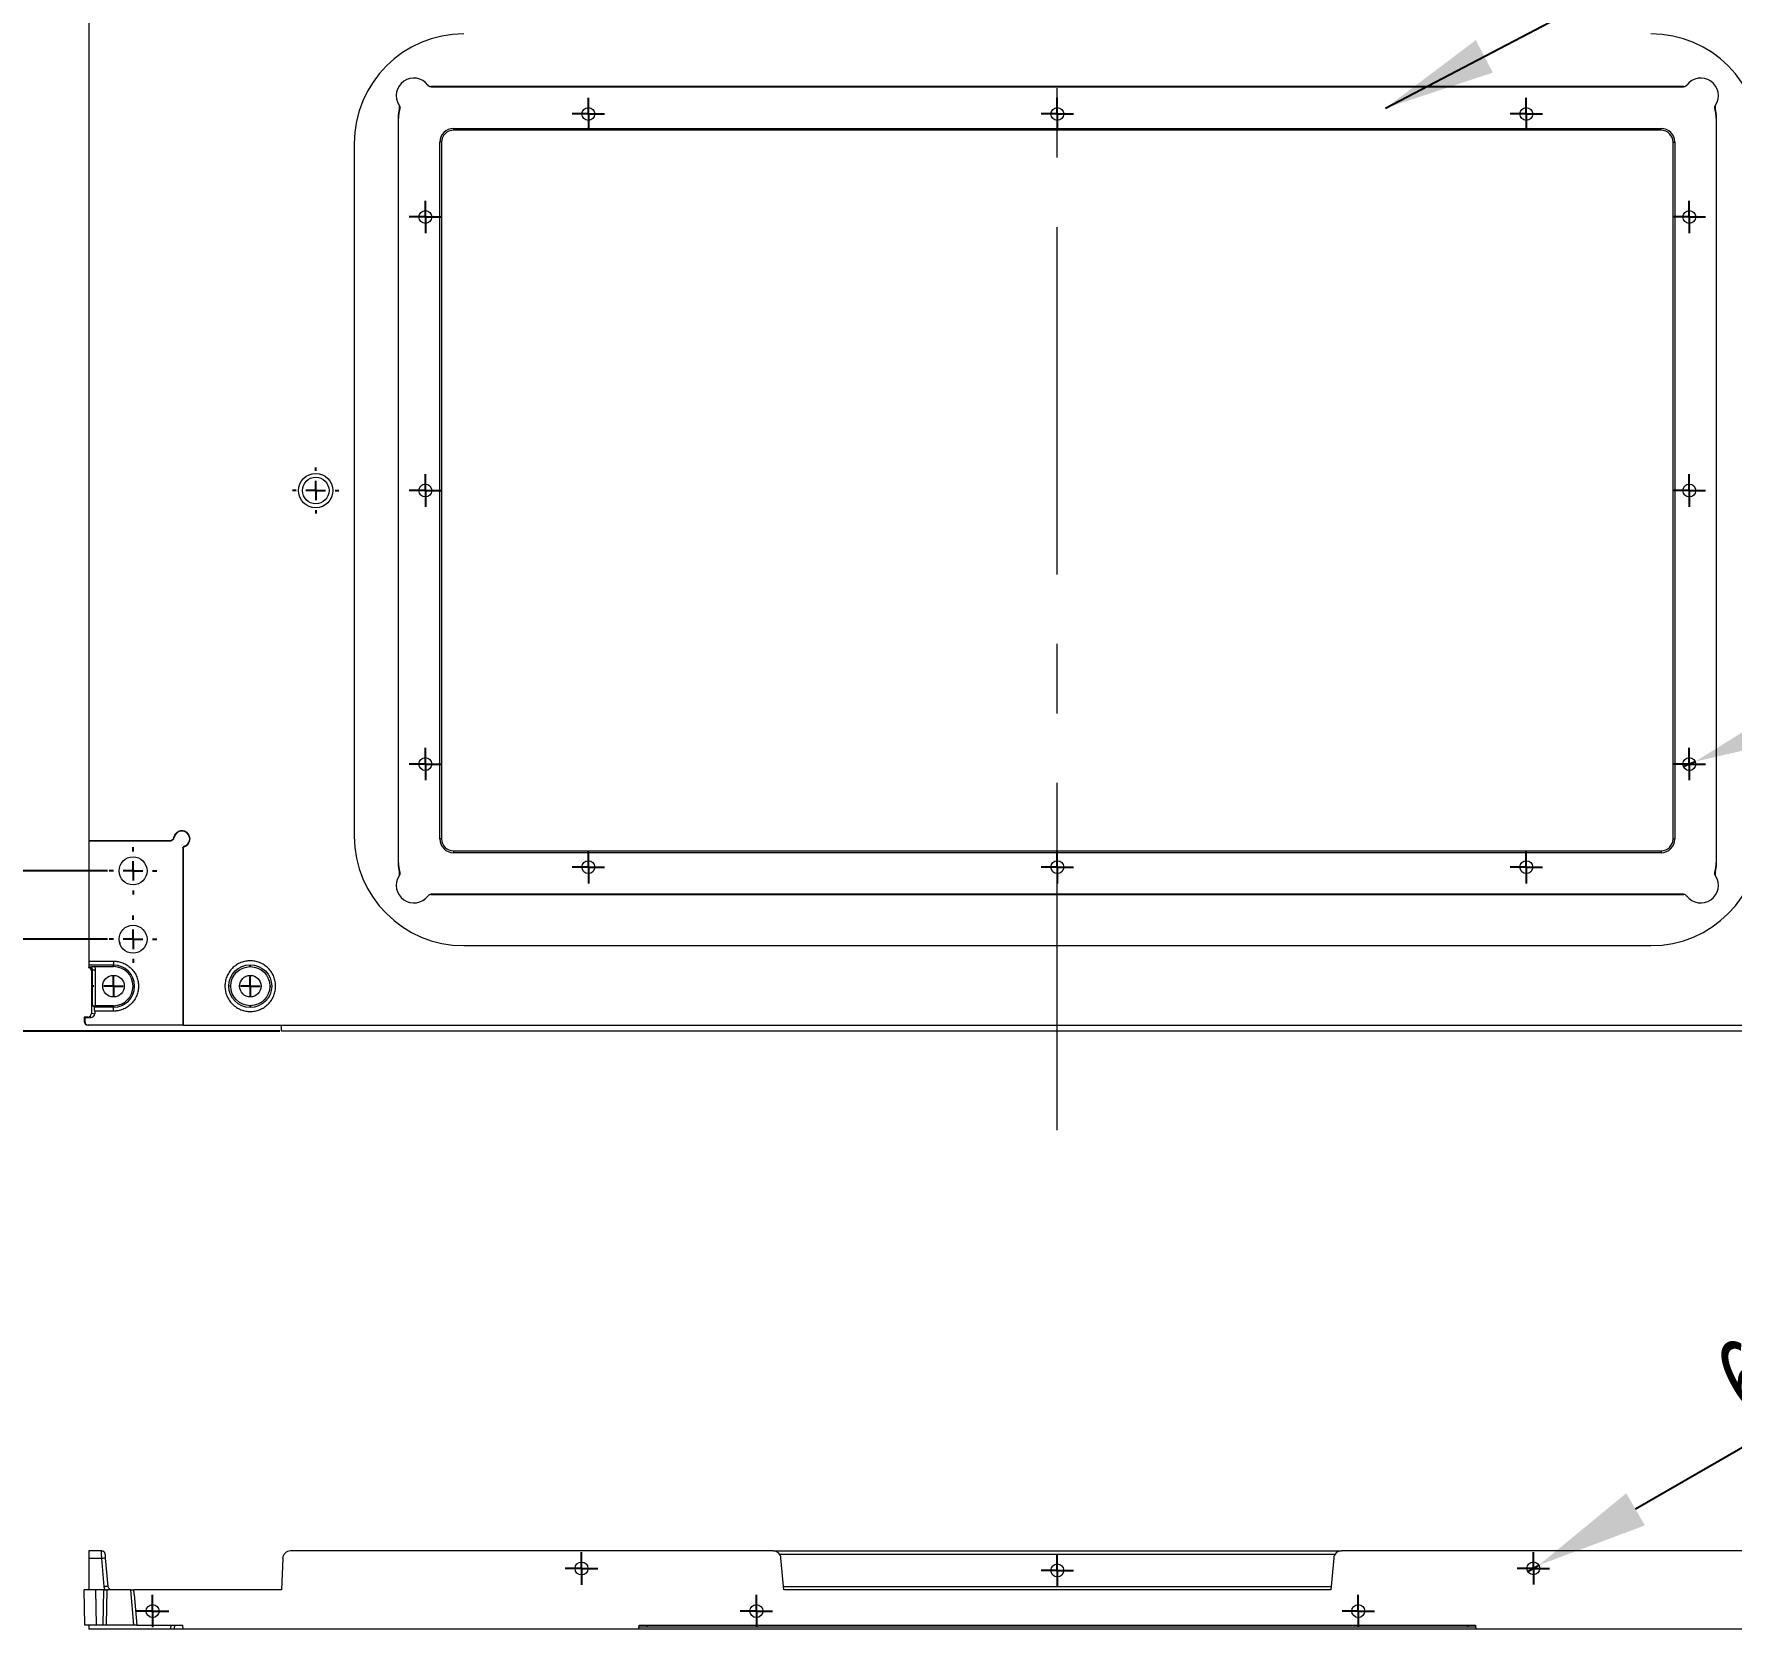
# Model space of a CAD drawing. Header units: millimetres. Extents: x 410 to 793, y 6 to 277.
# Drawn here: x 478.8 to 540.8, y 98.7 to 157 of the extents above; entities that cross this region are included whole.
import ezdxf

# ---------------------------------------------------------------- set-up
doc = ezdxf.new("R2010")
doc.units = ezdxf.units.MM
doc.header["$PDSIZE"] = -1
doc.linetypes.add('CENTERX2', pattern=[20.32, 12.7, -2.54, 2.54, -2.54])
doc.layers.add('图框', color=7, linetype='Continuous')
doc.styles.add('SLDTEXTSTYLE4', font='TXT', dxfattribs={"width": 0.7})
doc.dimstyles.new('SLDDIMSTYLE0', dxfattribs={"dimtxt": 2.916667, "dimasz": 4.08, "dimexe": 0, "dimexo": 0.0625, "dimgap": 0.729167, "dimtad": 2, "dimdec": 1, "dimlfac": 7, "dimrnd": 1e-09, "dimzin": 12, "dimdsep": 46, "dimtxsty": 'SLDTEXTSTYLE4', "dimsah": 1, "dimcen": 0.09, "dimadec": 0, "dimazin": 3, "dimtfac": 1, "dimtdec": 1, "dimtofl": 0, "dimtmove": 0, "dimatfit": 3, "dimfxl": 1, "dimfrac": 2, "dimtolj": 1, "dimtzin": 12, "dimarcsym": 0})
doc.dimstyles.new('SLDDIMSTYLE2', dxfattribs={"dimtxt": 2.916667, "dimasz": 4.08, "dimexe": 0, "dimexo": 0.0625, "dimgap": 0.729167, "dimtad": 2, "dimdec": 1, "dimlfac": 7, "dimrnd": 1e-09, "dimzin": 12, "dimdsep": 46, "dimtxsty": 'SLDTEXTSTYLE4', "dimblk1": 'NONE', "dimsah": 1, "dimcen": 0, "dimadec": 0, "dimazin": 3, "dimtfac": 1, "dimtdec": 1, "dimtmove": 0, "dimatfit": 3, "dimldrblk": 'NONE', "dimfxl": 1, "dimfrac": 2, "dimtolj": 1, "dimtzin": 12, "dimarcsym": 0})
doc.dimstyles.new('SLDDIMSTYLE3', dxfattribs={"dimtxt": 2.916667, "dimasz": 4.08, "dimexe": 0, "dimexo": 0.0625, "dimgap": 0.729167, "dimtad": 2, "dimlfac": 7, "dimrnd": 1e-09, "dimzin": 4, "dimdsep": 46, "dimtxsty": 'SLDTEXTSTYLE4', "dimsah": 1, "dimcen": 0.09, "dimadec": 0, "dimazin": 1, "dimtol": 1, "dimtp": 0.05, "dimtm": 0.05, "dimtfac": 1, "dimtmove": 0, "dimatfit": 0, "dimfxl": 1, "dimfrac": 2, "dimtolj": 1, "dimarcsym": 0})
doc.dimstyles.new('SLDDIMSTYLE5', dxfattribs={"dimtxt": 0.18, "dimasz": 4.08, "dimexe": 0, "dimexo": 0.0625, "dimgap": 0, "dimtad": 0, "dimtih": 1, "dimtoh": 1, "dimdec": 0, "dimrnd": 1e-09, "dimzin": 0, "dimdsep": 46, "dimtxsty": 'Standard', "dimsah": 1, "dimcen": 0.09, "dimadec": 0, "dimazin": 0, "dimtfac": 4.08, "dimtdec": 0, "dimtofl": 0, "dimtmove": 0, "dimatfit": 3, "dimfxl": 1, "dimfrac": 2, "dimtolj": 1, "dimtzin": 0, "dimarcsym": 0})

# ---------------------------------------------------------------- blocks, each defined once
blk = doc.blocks.new('_D_1')
at = {"layer": 'Defpoints', "color": 0, "transparency": 16777216}
for p in [(482.418, 171.361), (466.343, 120.532), (487.82, 120.532)]:
    blk.add_point(p, dxfattribs=at)
at = {"layer": '图框', "color": 0, "lineweight": -2, "transparency": 16777216}
for p, q in [((482.355, 171.361), (466.343, 171.361)), ((466.343, 167.281), (466.343, 124.612)), ((487.757, 120.532), (466.343, 120.532))]:
    blk.add_line(p, q, dxfattribs=at)
at = {"layer": '图框', "color": 0, "transparency": 16777216}
for points in [[(465.663, 167.281), (467.023, 167.281), (466.343, 171.361)], [(465.663, 124.612), (467.023, 124.612), (466.343, 120.532)]]:
    blk.add_solid(points, dxfattribs=at)
at = {"layer": '图框', "color": 0, "transparency": 16777216, "insert": (462.698, 144.026), "char_height": 2.9167, "attachment_point": 2, "rotation": 90, "style": 'SLDTEXTSTYLE4'}
blk.add_mtext('\\A1;355.8', dxfattribs=at)
blk = doc.blocks.new('_D_6')
at = {"layer": 'Defpoints', "color": 0, "transparency": 16777216}
for p in [(539.495, 130.383), (539.059, 130.203)]:
    blk.add_point(p, dxfattribs=at)
at = {"layer": '图框', "color": 0, "lineweight": -2, "transparency": 16777216}
for p, q in [((563.145, 140.173), (543.264, 131.944)), ((539.059, 130.203), (539.495, 130.383))]:
    blk.add_line(p, q, dxfattribs=at)
at = {"layer": '图框', "color": 0, "transparency": 16777216}
blk.add_solid([(543.004, 132.572), (543.524, 131.315), (539.495, 130.383)], dxfattribs=at)
at = {"layer": '图框', "color": 0, "transparency": 16777216, "insert": (552.903, 139.879), "char_height": 2.9167, "attachment_point": 1, "rotation": 22.48532, "style": 'SLDTEXTSTYLE4'}
blk.add_mtext('\\A1;12-M4', dxfattribs=at)
blk = doc.blocks.new('_NONE')
blk = doc.blocks.new('_D_8')
at = {"layer": 'Defpoints', "color": 0, "transparency": 16777216}
for p in [(473.035, 126.389), (481.523, 126.389), (481.523, 123.889)]:
    blk.add_point(p, dxfattribs=at)
at = {"layer": '图框', "color": 0, "lineweight": -2, "transparency": 16777216}
for p, q in [((473.035, 130.469), (473.035, 151.32)), ((481.46, 126.389), (473.035, 126.389)), ((473.035, 123.889), (473.035, 126.389)), ((481.46, 123.889), (473.035, 123.889)), ((473.035, 119.809), (473.035, 115.729))]:
    blk.add_line(p, q, dxfattribs=at)
at = {"layer": '图框', "color": 0, "transparency": 16777216}
for points in [[(472.355, 130.469), (473.715, 130.469), (473.035, 126.389)], [(472.355, 119.809), (473.715, 119.809), (473.035, 123.889)]]:
    blk.add_solid(points, dxfattribs=at)
at = {"layer": '图框', "color": 0, "transparency": 16777216, "insert": (469.389, 142.934), "char_height": 2.91667, "attachment_point": 2, "rotation": 90, "style": 'SLDTEXTSTYLE4'}
blk.add_mtext('\\A1;17.50±0.05', dxfattribs=at)
blk = doc.blocks.new('_D_9')
at = {"layer": 'Defpoints', "color": 0, "transparency": 16777216}
for p in [(473.035, 167.961), (481.548, 167.961), (481.523, 165.461)]:
    blk.add_point(p, dxfattribs=at)
at = {"layer": '图框', "color": 0, "lineweight": -2, "transparency": 16777216}
for p, q in [((473.035, 172.041), (473.035, 176.121)), ((481.486, 167.961), (473.035, 167.961)), ((473.035, 167.961), (473.035, 165.461)), ((481.46, 165.461), (473.035, 165.461)), ((473.035, 161.381), (473.035, 140.53))]:
    blk.add_line(p, q, dxfattribs=at)
at = {"layer": '图框', "color": 0, "transparency": 16777216}
for points in [[(472.355, 172.041), (473.715, 172.041), (473.035, 167.961)], [(472.355, 161.381), (473.715, 161.381), (473.035, 165.461)]]:
    blk.add_solid(points, dxfattribs=at)
at = {"layer": '图框', "color": 0, "transparency": 16777216, "insert": (469.389, 148.915), "char_height": 2.91667, "attachment_point": 2, "rotation": 90, "style": 'SLDTEXTSTYLE4'}
blk.add_mtext('\\A1;17.50±0.05', dxfattribs=at)
blk = doc.blocks.new('SW_CENTERMARKSYMBOL_0')
at = {"layer": '图框', "color": 0}
for p, q in [((-0.357, 0), (-0.593, 0)), ((0, 0), (-0.357, 0)), ((0, 0.357), (0, 0.593)), ((0, 0), (0, 0.357)), ((0, 0), (0, -0.357)), ((0, 0), (0.357, 0)), ((0.357, 0), (0.593, 0)), ((0, -0.357), (0, -0.593))]:
    blk.add_line(p, q, dxfattribs=at)
blk = doc.blocks.new('SW_CENTERMARKSYMBOL_1')
at = {"layer": '图框', "color": 0}
for p, q in [((-0.357, 0), (-0.593, 0)), ((0, 0), (-0.357, 0)), ((0, 0.357), (0, 0.593)), ((0, 0), (0, 0.357)), ((0, 0), (0, -0.357)), ((0, 0), (0.357, 0)), ((0.357, 0), (0.593, 0)), ((0, -0.357), (0, -0.593))]:
    blk.add_line(p, q, dxfattribs=at)
blk = doc.blocks.new('SW_CENTERMARKSYMBOL_2')
at = {"layer": '图框', "color": 0}
for p, q in [((-0.357, 0), (-0.593, 0)), ((0, 0), (-0.357, 0)), ((0, 0.357), (0, 0.593)), ((0, 0), (0, 0.357)), ((0, 0), (0, -0.357)), ((0, 0), (0.357, 0)), ((0.357, 0), (0.593, 0)), ((0, -0.357), (0, -0.593))]:
    blk.add_line(p, q, dxfattribs=at)
blk = doc.blocks.new('SW_CENTERMARKSYMBOL_3')
at = {"layer": '图框', "color": 0}
for p, q in [((-0.357, 0), (-0.593, 0)), ((0, 0), (-0.357, 0)), ((0, 0.357), (0, 0.593)), ((0, 0), (0, 0.357)), ((0, 0), (0, -0.357)), ((0, 0), (0.357, 0)), ((0.357, 0), (0.593, 0)), ((0, -0.357), (0, -0.593))]:
    blk.add_line(p, q, dxfattribs=at)
blk = doc.blocks.new('SW_CENTERMARKSYMBOL_4')
at = {"layer": '图框', "color": 0}
for p, q in [((-0.357, 0), (-0.593, 0)), ((0, 0), (-0.357, 0)), ((0, 0.357), (0, 0.593)), ((0, 0), (0, 0.357)), ((0, 0), (0, -0.357)), ((0, 0), (0.357, 0)), ((0.357, 0), (0.593, 0)), ((0, -0.357), (0, -0.593))]:
    blk.add_line(p, q, dxfattribs=at)
blk = doc.blocks.new('SW_CENTERMARKSYMBOL_5')
at = {"layer": '图框', "color": 0}
for p, q in [((-0.357, 0), (-0.593, 0)), ((0, 0), (-0.357, 0)), ((0, 0.357), (0, 0.593)), ((0, 0), (0, 0.357)), ((0, 0), (0, -0.357)), ((0, 0), (0.357, 0)), ((0.357, 0), (0.593, 0)), ((0, -0.357), (0, -0.593))]:
    blk.add_line(p, q, dxfattribs=at)
blk = doc.blocks.new('SW_CENTERMARKSYMBOL_6')
at = {"layer": '图框', "color": 0}
for p, q in [((-0.357, 0), (-0.593, 0)), ((0, 0), (-0.357, 0)), ((0, 0.357), (0, 0.593)), ((0, 0), (0, 0.357)), ((0, 0), (0, -0.357)), ((0, 0), (0.357, 0)), ((0.357, 0), (0.593, 0)), ((0, -0.357), (0, -0.593))]:
    blk.add_line(p, q, dxfattribs=at)
blk = doc.blocks.new('SW_CENTERMARKSYMBOL_7')
at = {"layer": '图框', "color": 0}
for p, q in [((-0.357, 0), (-0.593, 0)), ((0, 0), (-0.357, 0)), ((0, 0.357), (0, 0.593)), ((0, 0), (0, 0.357)), ((0, 0), (0, -0.357)), ((0, 0), (0.357, 0)), ((0.357, 0), (0.593, 0)), ((0, -0.357), (0, -0.593))]:
    blk.add_line(p, q, dxfattribs=at)
blk = doc.blocks.new('SW_CENTERMARKSYMBOL_11')
at = {"layer": '图框', "color": 0}
for p, q in [((0, 0.714), (0, 0.843)), ((-0.714, 0), (-0.843, 0)), ((0, 0), (-0.357, 0)), ((0, 0), (0, 0.357)), ((0, 0), (0, -0.357)), ((0, 0), (0.357, 0)), ((0.714, 0), (0.843, 0)), ((0, -0.714), (0, -0.843))]:
    blk.add_line(p, q, dxfattribs=at)
blk = doc.blocks.new('SW_CENTERMARKSYMBOL_14')
at = {"layer": '图框', "color": 0}
for p, q in [((0, 0.714), (0, 0.75)), ((-0.714, 0), (-0.75, 0)), ((0, 0), (-0.357, 0)), ((0, 0), (0, 0.357)), ((0, 0), (0, -0.357)), ((0, 0), (0.357, 0)), ((0.714, 0), (0.75, 0)), ((0, -0.714), (0, -0.75))]:
    blk.add_line(p, q, dxfattribs=at)
blk = doc.blocks.new('SW_CENTERMARKSYMBOL_15')
at = {"layer": '图框', "color": 0}
for p, q in [((0, 0.714), (0, 0.868)), ((-0.714, 0), (-0.868, 0)), ((0, 0), (-0.357, 0)), ((0, 0), (0, 0.357)), ((0, 0), (0, -0.357)), ((0, 0), (0.357, 0)), ((0.714, 0), (0.868, 0)), ((0, -0.714), (0, -0.868))]:
    blk.add_line(p, q, dxfattribs=at)
blk = doc.blocks.new('SW_CENTERMARKSYMBOL_16')
at = {"layer": '图框', "color": 0}
for p, q in [((0, 0.714), (0, 0.868)), ((-0.714, 0), (-0.868, 0)), ((0, 0), (-0.357, 0)), ((0, 0), (0, 0.357)), ((0, 0), (0, -0.357)), ((0, 0), (0.357, 0)), ((0.714, 0), (0.868, 0)), ((0, -0.714), (0, -0.868))]:
    blk.add_line(p, q, dxfattribs=at)
blk = doc.blocks.new('SW_CENTERMARKSYMBOL_28')
at = {"layer": '图框', "color": 0}
for p, q in [((0, 0.714), (0, 0.75)), ((-0.714, 0), (-0.75, 0)), ((0, 0), (-0.357, 0)), ((0, 0), (0, 0.357)), ((0, 0), (0, -0.357)), ((0, 0), (0.357, 0)), ((0.714, 0), (0.75, 0)), ((0, -0.714), (0, -0.75))]:
    blk.add_line(p, q, dxfattribs=at)
blk = doc.blocks.new('SW_CENTERMARKSYMBOL_37')
at = {"layer": '图框', "color": 0}
for p, q in [((-0.357, 0), (-0.593, 0)), ((0, 0), (-0.357, 0)), ((0, 0.357), (0, 0.593)), ((0, 0), (0, 0.357)), ((0, 0), (0, -0.357)), ((0, 0), (0.357, 0)), ((0.357, 0), (0.593, 0)), ((0, -0.357), (0, -0.593))]:
    blk.add_line(p, q, dxfattribs=at)
blk = doc.blocks.new('SW_CENTERMARKSYMBOL_38')
at = {"layer": '图框', "color": 0}
for p, q in [((-0.357, 0), (-0.593, 0)), ((0, 0), (-0.357, 0)), ((0, 0.357), (0, 0.593)), ((0, 0), (0, 0.357)), ((0, 0), (0, -0.357)), ((0, 0), (0.357, 0)), ((0.357, 0), (0.593, 0)), ((0, -0.357), (0, -0.593))]:
    blk.add_line(p, q, dxfattribs=at)
blk = doc.blocks.new('SW_CENTERMARKSYMBOL_39')
at = {"layer": '图框', "color": 0}
for p, q in [((-0.357, 0), (-0.593, 0)), ((0, 0), (-0.357, 0)), ((0, 0.357), (0, 0.593)), ((0, 0), (0, 0.357)), ((0, 0), (0, -0.357)), ((0, 0), (0.357, 0)), ((0.357, 0), (0.593, 0)), ((0, -0.357), (0, -0.593))]:
    blk.add_line(p, q, dxfattribs=at)
blk = doc.blocks.new('SW_CENTERMARKSYMBOL_40')
at = {"layer": '图框', "color": 0}
for p, q in [((-0.357, 0), (-0.593, 0)), ((0, 0), (-0.357, 0)), ((0, 0.357), (0, 0.593)), ((0, 0), (0, 0.357)), ((0, 0), (0, -0.357)), ((0, 0), (0.357, 0)), ((0.357, 0), (0.593, 0)), ((0, -0.357), (0, -0.593))]:
    blk.add_line(p, q, dxfattribs=at)
blk = doc.blocks.new('_D_16')
at = {"layer": 'Defpoints', "color": 0, "transparency": 16777216}
for p in [(533.373, 100.773), (533.782, 101.009)]:
    blk.add_point(p, dxfattribs=at)
at = {"layer": '图框', "color": 0, "lineweight": -2, "transparency": 16777216}
for p, q in [((548.891, 109.732), (537.315, 103.049)), ((533.373, 100.773), (533.782, 101.009))]:
    blk.add_line(p, q, dxfattribs=at)
at = {"layer": '图框', "color": 0, "transparency": 16777216}
blk.add_solid([(536.975, 103.638), (537.655, 102.46), (533.782, 101.009)], dxfattribs=at)
at = {"layer": '图框', "color": 0, "transparency": 16777216, "insert": (539.954, 108.782), "char_height": 2.9167, "attachment_point": 1, "rotation": 30, "style": 'SLDTEXTSTYLE4'}
blk.add_mtext('\\A1;6-M4', dxfattribs=at)
blk = doc.blocks.new('SW_CENTERMARKSYMBOL_56')
at = {"layer": '图框', "color": 0}
for p, q in [((-0.357, 0), (-0.593, 0)), ((0, 0), (-0.357, 0)), ((0, 0.357), (0, 0.593)), ((0, 0), (0, 0.357)), ((0, 0), (0, -0.357)), ((0, 0), (0.357, 0)), ((0.357, 0), (0.593, 0)), ((0, -0.357), (0, -0.593))]:
    blk.add_line(p, q, dxfattribs=at)
blk = doc.blocks.new('SW_CENTERMARKSYMBOL_58')
at = {"layer": '图框', "color": 0}
for p, q in [((-0.357, 0), (-0.593, 0)), ((0, 0), (-0.357, 0)), ((0, 0.357), (0, 0.593)), ((0, 0), (0, 0.357)), ((0, 0), (0, -0.357)), ((0, 0), (0.357, 0)), ((0.357, 0), (0.593, 0)), ((0, -0.357), (0, -0.593))]:
    blk.add_line(p, q, dxfattribs=at)
blk = doc.blocks.new('SW_CENTERMARKSYMBOL_59')
at = {"layer": '图框', "color": 0}
for p, q in [((-0.357, 0), (-0.593, 0)), ((0, 0), (-0.357, 0)), ((0, 0.357), (0, 0.593)), ((0, 0), (0, 0.357)), ((0, 0), (0, -0.357)), ((0, 0), (0.357, 0)), ((0.357, 0), (0.593, 0)), ((0, -0.357), (0, -0.593))]:
    blk.add_line(p, q, dxfattribs=at)
blk = doc.blocks.new('SW_CENTERMARKSYMBOL_60')
at = {"layer": '图框', "color": 0}
for p, q in [((-0.357, 0), (-0.593, 0)), ((0, 0), (-0.357, 0)), ((0, 0.357), (0, 0.593)), ((0, 0), (0, 0.357)), ((0, 0), (0, -0.357)), ((0, 0), (0.357, 0)), ((0.357, 0), (0.593, 0)), ((0, -0.357), (0, -0.593))]:
    blk.add_line(p, q, dxfattribs=at)
blk = doc.blocks.new('SW_CENTERMARKSYMBOL_61')
at = {"layer": '图框', "color": 0}
for p, q in [((-0.357, 0), (-0.593, 0)), ((0, 0), (-0.357, 0)), ((0, 0.357), (0, 0.593)), ((0, 0), (0, 0.357)), ((0, 0), (0, -0.357)), ((0, 0), (0.357, 0)), ((0.357, 0), (0.593, 0)), ((0, -0.357), (0, -0.593))]:
    blk.add_line(p, q, dxfattribs=at)
blk = doc.blocks.new('SW_CENTERMARKSYMBOL_62')
at = {"layer": '图框', "color": 0}
for p, q in [((-0.357, 0), (-0.593, 0)), ((0, 0), (-0.357, 0)), ((0, 0.357), (0, 0.593)), ((0, 0), (0, 0.357)), ((0, 0), (0, -0.357)), ((0, 0), (0.357, 0)), ((0.357, 0), (0.593, 0)), ((0, -0.357), (0, -0.593))]:
    blk.add_line(p, q, dxfattribs=at)

msp = doc.modelspace()

# ---------------------------------------------------------------- linework, layer by layer
at = {"color": 7, "linetype": 'Continuous', "lineweight": 15}
for p, q in [((480.7768, 164.348), (480.7768, 127.5016)), ((539.0727, 155.0605), (493.2809, 155.0605)), ((493.2902, 155.048), (539.0635, 155.048)), ((492.0768, 153.9178), (492.0768, 126.6684)), ((492.0893, 153.9054), (492.0768, 153.9178)), ((492.0893, 126.6808), (492.0893, 153.9054)), ((540.2768, 153.9178), (540.2643, 153.9054)), ((540.2643, 153.9054), (540.2643, 126.6808)), ((540.2768, 126.6684), (540.2768, 153.9178)), ((494.1054, 153.5319), (494.1054, 153.4667)), ((494.1054, 153.5319), (538.2482, 153.5319)), ((538.2482, 153.4667), (494.1054, 153.4667)), ((538.2482, 153.4667), (538.2482, 153.5319)), ((490.4796, 152.9854), (490.4796, 127.6561)), ((493.6054, 127.5543), (493.6054, 153.0319)), ((493.6706, 153.0319), (493.6054, 153.0319)), ((493.6706, 153.0319), (493.6706, 127.5543)), ((538.683, 153.0319), (538.7482, 153.0319)), ((538.683, 127.5543), (538.683, 153.0319)), ((538.7482, 153.0319), (538.7482, 127.5543)), ((480.7768, 127.5016), (483.7443, 127.5016)), ((480.7768, 127.5016), (480.7768, 127.4891)), ((480.7768, 127.4891), (483.7547, 127.4891)), ((480.7768, 127.4891), (480.7768, 123.0887)), ((483.7443, 127.5016), (483.7547, 127.4891)), ((484.2054, 127.2424), (484.2054, 120.7462)), ((484.2179, 127.2337), (484.2179, 120.7462)), ((493.6706, 127.5543), (493.6054, 127.5543)), ((538.683, 127.5543), (538.7482, 127.5543)), ((492.0768, 126.6684), (492.0893, 126.6808)), ((494.1054, 127.1195), (494.1054, 127.0543)), ((494.1054, 127.1195), (538.2482, 127.1195)), ((538.2482, 127.0543), (494.1054, 127.0543)), ((538.2482, 127.1195), (538.2482, 127.0543)), ((540.2643, 126.6808), (540.2768, 126.6684)), ((493.2809, 125.5257), (539.0727, 125.5257)), ((539.0635, 125.5382), (493.2902, 125.5382)), ((481.9197, 123.7677), (481.8952, 123.7677)), ((481.9197, 123.6913), (481.9197, 123.7677)), ((494.4796, 123.6561), (537.8741, 123.6561)), ((480.7768, 123.0887), (481.6768, 123.0887)), ((480.7768, 123.0887), (480.7768, 122.9464)), ((481.6768, 122.9464), (480.7768, 122.9464)), ((480.7768, 122.9464), (480.7768, 122.8601)), ((480.7768, 122.8601), (480.7967, 122.88)), ((480.7768, 122.8444), (480.7768, 122.8601)), ((480.9885, 122.8891), (481.6768, 122.8891)), ((481.6768, 123.0887), (481.6768, 122.9464)), ((481.6768, 122.8891), (481.6768, 122.9464)), ((480.9105, 122.7661), (480.8759, 122.7315)), ((480.8759, 122.7315), (480.8759, 121.1889)), ((480.9105, 121.4696), (480.9105, 122.7661)), ((480.9105, 122.7661), (481.0244, 122.7661)), ((481.0244, 121.4605), (481.0244, 122.7661)), ((480.6278, 121.0238), (480.6054, 121.0462)), ((480.7327, 121.0462), (480.6054, 121.0462)), ((480.6054, 121.0462), (480.6054, 120.8891)), ((480.6278, 121.0238), (480.6278, 120.8891)), ((480.6278, 121.0238), (480.8452, 121.0238)), ((480.8452, 121.0238), (480.7327, 121.0462)), ((480.8759, 121.1889), (480.9884, 121.1664)), ((480.977, 121.4032), (480.9105, 121.4696)), ((481.6768, 121.4032), (480.977, 121.4032)), ((480.9884, 121.2609), (480.9884, 121.1664)), ((481.6768, 121.2609), (480.9884, 121.2609)), ((481.6768, 121.4605), (481.0244, 121.4605)), ((481.6768, 121.4032), (481.6768, 121.4605)), ((481.6768, 121.2609), (481.6768, 121.4032)), ((480.6278, 120.8891), (480.6054, 120.8891)), ((480.7707, 120.7462), (480.7483, 120.7462)), ((484.2054, 120.7462), (480.7707, 120.7462)), ((484.2179, 120.7462), (484.2054, 120.7462)), ((484.2179, 120.7462), (548.1357, 120.7462)), ((487.8198, 120.5319), (487.8198, 120.7462)), ((544.5338, 120.5319), (487.8198, 120.5319)), ((481.2352, 101.5282), (480.7768, 101.5282)), ((480.7768, 101.5282), (480.7768, 101.2524)), ((481.2473, 101.2524), (480.7768, 101.2524)), ((480.7768, 101.2524), (480.7768, 100.0996)), ((481.3374, 100.2225), (481.2473, 101.2524)), ((481.4797, 100.23), (481.3896, 101.2599)), ((487.8601, 101.2524), (487.8198, 100.0996)), ((505.79, 101.5282), (488.1456, 101.5282)), ((505.79, 101.5282), (526.5636, 101.5282)), ((506.1768, 100.0996), (506.0746, 101.2673)), ((526.279, 101.2673), (526.1768, 100.0996)), ((544.208, 101.5282), (526.5636, 101.5282)), ((480.6278, 98.8139), (480.6054, 100.0996)), ((481.0339, 100.0996), (480.6054, 100.0996)), ((481.0563, 98.8139), (481.0339, 100.0996)), ((481.3197, 100.0996), (481.0339, 100.0996)), ((481.2972, 98.8139), (481.3197, 100.0996)), ((481.3197, 100.0996), (481.4338, 100.0996)), ((481.4338, 100.0996), (481.4114, 98.8139)), ((482.3049, 100.0996), (481.4338, 100.0996)), ((482.4174, 98.8139), (482.3049, 100.0996)), ((482.3049, 100.0996), (482.4178, 100.0996)), ((487.8198, 100.0996), (482.4178, 100.0996)), ((482.4335, 99.9311), (482.5313, 98.8139)), ((526.1768, 100.0996), (506.1768, 100.0996)), ((481.0563, 98.8139), (480.6278, 98.8139)), ((480.7768, 98.8139), (480.7768, 98.671)), ((483.7763, 98.671), (480.7768, 98.671)), ((481.2972, 98.8139), (481.0563, 98.8139)), ((481.4114, 98.8139), (481.2972, 98.8139)), ((482.4174, 98.8139), (481.4114, 98.8139)), ((482.5313, 98.8139), (482.4174, 98.8139)), ((482.5313, 98.8139), (484.2054, 98.8139)), ((483.7763, 98.671), (483.7844, 98.8139)), ((484.2186, 98.671), (483.9057, 98.671)), ((484.2179, 98.671), (484.2054, 98.8139)), ((500.8786, 98.671), (484.2179, 98.671)), ((500.8786, 98.671), (500.8911, 98.8139)), ((531.475, 98.671), (500.8786, 98.671)), ((501.1768, 98.7424), (500.8848, 98.7424)), ((500.8911, 98.8139), (531.4625, 98.8139)), ((501.1768, 98.8139), (501.1768, 98.7424)), ((531.1768, 98.7424), (501.1768, 98.7424)), ((531.1768, 98.7424), (531.1768, 98.8139)), ((531.4688, 98.7424), (531.1768, 98.7424)), ((531.4625, 98.8139), (531.475, 98.671)), ((548.1357, 98.671), (531.475, 98.671))]:
    msp.add_line(p, q, dxfattribs=at)
at = {"color": 8, "linetype": 'Continuous', "lineweight": 15}
for p, q in [((526.3238, 101.3977), (506.0298, 101.3977)), ((506.1654, 100.23), (526.1882, 100.23))]:
    msp.add_line(p, q, dxfattribs=at)
at = {"color": 7, "linetype": 'Continuous', "lineweight": 15, "flags": 128}
msp.add_lwpolyline([(481.3775, 101.3977), (481.3728, 101.4238), (481.3633, 101.4485)], dxfattribs=at)
at = {"color": 7, "linetype": 'Continuous', "lineweight": 15}
for centre, radius in [((499.034, 154.0605), 0.2357), ((516.1768, 154.0605), 0.2357), ((533.3197, 154.0605), 0.2357), ((493.0768, 150.2931), 0.2357), ((539.2768, 150.2931), 0.2357), ((489.0682, 140.2934), 0.6286), ((489.0682, 140.2934), 0.4857), ((493.0768, 140.2931), 0.2357), ((539.2768, 140.2931), 0.2357), ((493.0768, 130.2931), 0.2357), ((539.2768, 130.2931), 0.2357), ((482.3911, 126.3891), 0.5113), ((499.034, 126.5262), 0.2357), ((516.1768, 126.5262), 0.2357), ((533.3197, 126.5262), 0.2357), ((482.3911, 123.8891), 0.5113), ((486.6768, 122.1748), 0.7841), ((486.6768, 122.1748), 0.7143), ((481.6768, 122.1748), 0.3929), ((486.6768, 122.1748), 0.3929), ((498.7842, 100.885), 0.2357), ((533.5774, 100.8908), 0.2357), ((516.1768, 100.8139), 0.2357), ((483.1054, 99.3282), 0.2357), ((505.1768, 99.3282), 0.2357), ((527.1768, 99.3282), 0.2357)]:
    msp.add_circle(centre, radius, dxfattribs=at)
for centre, radius, start, end in [((494.4796, 152.9854), 4, 90, 180), ((537.8741, 152.9854), 4, 0, 90), ((492.6547, 154.7288), 0.6429, 37.157324, 212.691448), ((539.699, 154.7288), 0.6429, 327.308552, 142.842676), ((492.6547, 154.586), 0.7857, 36.021022, 37.153343), ((539.699, 154.586), 0.7857, 142.846657, 143.978978), ((494.1054, 153.0319), 0.5, 90, 180), ((494.1054, 153.0319), 0.4348, 90, 180), ((538.2482, 153.0319), 0.5, 0, 90), ((538.2482, 153.0319), 0.4348, 0, 90), ((484.1768, 127.5605), 0.2982, 290.574498, 169.08916), ((484.1768, 127.5605), 0.2857, 289.419774, 170.467427), ((494.4796, 127.6561), 4, 180, 270), ((494.1054, 127.5543), 0.5, 180, 270), ((494.1054, 127.5543), 0.4348, 180, 270), ((537.8741, 127.6561), 4, 270, 0), ((538.2482, 127.5543), 0.4348, 270, 0), ((538.2482, 127.5543), 0.5, 270, 0), ((492.6547, 125.8574), 0.6429, 147.308552, 322.842676), ((539.699, 125.8574), 0.6429, 217.157324, 32.691448), ((492.6547, 126.0002), 0.7857, 322.846657, 323.978978), ((539.699, 126.0002), 0.7857, 216.021022, 217.153343), ((481.6768, 122.1748), 0.7716, 270, 90), ((481.6768, 122.1748), 0.7143, 270, 90), ((481.2352, 101.3853), 0.1429, 63.329793, 90), ((481.3721, 100.2326), 1.0274, 89.025789, 96.979673), ((488.1456, 101.2424), 0.2857, 90, 178), ((505.79, 101.2424), 0.2857, 5, 90), ((526.5636, 101.2424), 0.2857, 90, 175), ((481.4622, 99.2027), 1.0274, 89.025922, 96.97962)]:
    msp.add_arc(centre, radius, start, end, dxfattribs=at)
for centre, major_axis, ratio, start_param, end_param in [((493.2198, 153.9175), (0.8084, -0.8084), 0.9996955, 3.6215006, 3.9268385), ((493.2323, 153.905), (0.8084, -0.8084), 0.9996955, 3.6250475, 3.9268385), ((539.1213, 153.905), (-0.8084, -0.8084), 0.9996955, 2.3563468, 2.6581378), ((539.1338, 153.9175), (-0.8084, -0.8084), 0.9996955, 2.3563468, 2.6616847), ((493.2198, 126.6687), (0.8084, 0.8084), 0.9996955, 2.3563468, 2.6616847), ((493.2323, 126.6812), (0.8084, 0.8084), 0.9996955, 2.3563468, 2.6581378), ((539.1213, 126.6812), (-0.8084, 0.8084), 0.9996955, 3.6250475, 3.9268385), ((539.1338, 126.6687), (-0.8084, 0.8084), 0.9996955, 3.6215006, 3.9268385), ((480.7612, 122.7306), (-0.0814, -0.0814), 0.9924325, 2.3599926, 3.7943026), ((480.7325, 121.1891), (-0.1407, 0.0281), 0.9960441, 1.7684848, 3.3377601), ((480.845, 121.1666), (-0.1407, 0.0281), 0.9960441, 1.7684848, 3.3377601), ((481.0244, 121.4705), (0.1143, 0), 0.0874887, 3.2288591, 4.712389), ((480.9759, 121.2609), (0, 0.1429), 0.0874887, 4.712389, 6.1959188), ((480.7483, 120.8891), (-0.1429, 0), 0.9998477, 0, 1.5707963), ((480.7707, 120.8891), (-0.1429, 0), 0.9998477, 0, 1.5707963), ((482.3197, 99.9212), (-0.1147, 1.3112), 0.0868266, 4.712389, 4.8412791)]:
    msp.add_ellipse(centre, major_axis=major_axis, ratio=ratio, start_param=start_param, end_param=end_param, dxfattribs=at)
for points, knots in [([(493.167, 155.1171), (493.1737, 155.1083), (493.1813, 155.1004), (493.1981, 155.0864), (493.2075, 155.0803), (493.2368, 155.0657), (493.2588, 155.0605), (493.2809, 155.0605)], [0, 0, 0, 0, 0.25, 0.25, 0.5, 0.5, 1, 1, 1, 1]), ([(493.2902, 155.048), (493.2788, 155.048), (493.2678, 155.0494), (493.246, 155.0546), (493.2353, 155.0585), (493.2055, 155.0737), (493.1879, 155.0886), (493.1746, 155.1069)], [0, 0, 0, 0, 0.25, 0.25, 0.5, 0.5, 1, 1, 1, 1]), ([(539.179, 155.1069), (539.1724, 155.0977), (539.1648, 155.0896), (539.1478, 155.075), (539.1383, 155.0687), (539.1085, 155.0535), (539.0861, 155.048), (539.0635, 155.048)], [0, 0, 0, 0, 0.25, 0.25, 0.5, 0.5, 1, 1, 1, 1]), ([(539.0727, 155.0605), (539.0838, 155.0605), (539.0947, 155.0618), (539.116, 155.0668), (539.1265, 155.0706), (539.1558, 155.0851), (539.1732, 155.0994), (539.1866, 155.1171)], [0, 0, 0, 0, 0.25, 0.25, 0.5, 0.5, 1, 1, 1, 1]), ([(492.1297, 154.2614), (492.136, 154.2815), (492.1378, 154.3026), (492.1323, 154.3438), (492.125, 154.3639), (492.1136, 154.3816)], [0, 0, 0, 0, 0.5, 0.5, 1, 1, 1, 1]), ([(492.1136, 154.3816), (492.1152, 154.3792), (492.1167, 154.3769), (492.1182, 154.3746), (492.1197, 154.3723), (492.1212, 154.3701), (492.1227, 154.3678)], [0, 0, 0, 0, 0.0025154068, 0.0025154068, 0.0025154068, 0.0050013326, 0.0050013326, 0.0050013326, 0.0050013326]), ([(492.1227, 154.3678), (492.1288, 154.3589), (492.1337, 154.3495), (492.1415, 154.3296), (492.1443, 154.3191), (492.149, 154.2875), (492.1474, 154.2657), (492.1409, 154.2451)], [0, 0, 0, 0, 0.25, 0.25, 0.5, 0.5, 1, 1, 1, 1]), ([(492.1409, 154.2451), (492.139, 154.2478), (492.1372, 154.2505), (492.1353, 154.2532), (492.1334, 154.2559), (492.1315, 154.2587), (492.1297, 154.2614)], [0, 0, 0, 0, 0.0025080976, 0.0025080976, 0.0025080976, 0.0050019282, 0.0050019282, 0.0050019282, 0.0050019282]), ([(540.2127, 154.2451), (540.2095, 154.2554), (540.2075, 154.2658), (540.2058, 154.2871), (540.2062, 154.2979), (540.2109, 154.3296), (540.2188, 154.35), (540.2309, 154.3678)], [0, 0, 0, 0, 0.25, 0.25, 0.5, 0.5, 1, 1, 1, 1]), ([(540.2239, 154.2614), (540.2221, 154.2587), (540.2202, 154.2559), (540.2184, 154.2532), (540.2165, 154.2505), (540.2146, 154.2478), (540.2127, 154.2451)], [0, 0, 0, 0, 0.0024938307, 0.0024938307, 0.0024938307, 0.0050019282, 0.0050019282, 0.0050019282, 0.0050019282]), ([(540.24, 154.3816), (540.2286, 154.3639), (540.2214, 154.3439), (540.2158, 154.3027), (540.2176, 154.2815), (540.2239, 154.2614)], [0, 0, 0, 0, 0.5, 0.5, 1, 1, 1, 1]), ([(540.2309, 154.3678), (540.2324, 154.3701), (540.2339, 154.3723), (540.2354, 154.3746), (540.237, 154.3769), (540.2385, 154.3792), (540.24, 154.3816)], [0, 0, 0, 0, 0.0024859258, 0.0024859258, 0.0024859258, 0.0050013326, 0.0050013326, 0.0050013326, 0.0050013326]), ([(483.7443, 127.5016), (483.7773, 127.5016), (483.8095, 127.5131), (483.8477, 127.5447), (483.8583, 127.5572), (483.8751, 127.5855), (483.8809, 127.6007), (483.884, 127.617)], [0, 0, 0, 0, 0.5, 0.5, 0.75, 0.75, 1, 1, 1, 1]), ([(483.7547, 127.4891), (483.7715, 127.4891), (483.7879, 127.492), (483.8194, 127.5035), (483.8339, 127.5119), (483.8722, 127.5443), (483.8895, 127.5747), (483.895, 127.6078)], [0, 0, 0, 0, 0.25, 0.25, 0.5, 0.5, 1, 1, 1, 1]), ([(484.2179, 127.2337), (484.2158, 127.2351), (484.2137, 127.2365), (484.2116, 127.238), (484.2096, 127.2395), (484.2075, 127.2409), (484.2054, 127.2424)], [0, 0, 0, 0, 0.0005028443, 0.0005028443, 0.0005028443, 0.0010056889, 0.0010056889, 0.0010056889, 0.0010056889]), ([(484.2816, 127.2813), (484.2689, 127.2765), (484.2572, 127.2701), (484.2356, 127.254), (484.2259, 127.2444), (484.2179, 127.2337)], [0, 0, 0, 0, 0.5, 0.5, 1, 1, 1, 1]), ([(492.1136, 126.2046), (492.125, 126.2223), (492.1323, 126.2422), (492.1378, 126.2835), (492.136, 126.3047), (492.1297, 126.3248)], [0, 0, 0, 0, 0.5, 0.5, 1, 1, 1, 1]), ([(492.1227, 126.2184), (492.1212, 126.2161), (492.1197, 126.2139), (492.1182, 126.2116), (492.1167, 126.2093), (492.1152, 126.2069), (492.1136, 126.2046)], [0, 0, 0, 0, 0.0024859258, 0.0024859258, 0.0024859258, 0.0050013326, 0.0050013326, 0.0050013326, 0.0050013326]), ([(492.1409, 126.3411), (492.1441, 126.3308), (492.1461, 126.3203), (492.1478, 126.2991), (492.1474, 126.2882), (492.1427, 126.2566), (492.1348, 126.2362), (492.1227, 126.2184)], [0, 0, 0, 0, 0.25, 0.25, 0.5, 0.5, 1, 1, 1, 1]), ([(492.1297, 126.3248), (492.1315, 126.3275), (492.1334, 126.3303), (492.1353, 126.333), (492.1372, 126.3357), (492.139, 126.3384), (492.1409, 126.3411)], [0, 0, 0, 0, 0.0024938307, 0.0024938307, 0.0024938307, 0.0050019282, 0.0050019282, 0.0050019282, 0.0050019282]), ([(540.2309, 126.2184), (540.2248, 126.2273), (540.2199, 126.2367), (540.2121, 126.2566), (540.2093, 126.2671), (540.2046, 126.2987), (540.2063, 126.3205), (540.2127, 126.3411)], [0, 0, 0, 0, 0.25, 0.25, 0.5, 0.5, 1, 1, 1, 1]), ([(540.2127, 126.3411), (540.2146, 126.3384), (540.2165, 126.3357), (540.2184, 126.333), (540.2202, 126.3303), (540.2221, 126.3275), (540.2239, 126.3248)], [0, 0, 0, 0, 0.0025080976, 0.0025080976, 0.0025080976, 0.0050019282, 0.0050019282, 0.0050019282, 0.0050019282]), ([(540.2239, 126.3248), (540.2176, 126.3047), (540.2158, 126.2836), (540.2213, 126.2423), (540.2286, 126.2223), (540.24, 126.2046)], [0, 0, 0, 0, 0.5, 0.5, 1, 1, 1, 1]), ([(540.24, 126.2046), (540.2385, 126.2069), (540.237, 126.2093), (540.2354, 126.2116), (540.2339, 126.2139), (540.2324, 126.2161), (540.2309, 126.2184)], [0, 0, 0, 0, 0.0025154068, 0.0025154068, 0.0025154068, 0.0050013326, 0.0050013326, 0.0050013326, 0.0050013326]), ([(493.2809, 125.5257), (493.2698, 125.5257), (493.259, 125.5244), (493.2377, 125.5194), (493.2271, 125.5156), (493.1978, 125.5011), (493.1804, 125.4867), (493.167, 125.4691)], [0, 0, 0, 0, 0.25, 0.25, 0.5, 0.5, 1, 1, 1, 1]), ([(493.1746, 125.4793), (493.1879, 125.4976), (493.2054, 125.5124), (493.2453, 125.5328), (493.2676, 125.5382), (493.2902, 125.5382)], [0, 0, 0, 0, 0.5, 0.5, 1, 1, 1, 1]), ([(539.0635, 125.5382), (539.0861, 125.5382), (539.1084, 125.5328), (539.1483, 125.5124), (539.1658, 125.4976), (539.179, 125.4793)], [0, 0, 0, 0, 0.5, 0.5, 1, 1, 1, 1]), ([(539.1866, 125.4691), (539.1799, 125.4779), (539.1724, 125.4858), (539.1555, 125.4998), (539.1461, 125.5059), (539.1168, 125.5205), (539.0949, 125.5257), (539.0727, 125.5257)], [0, 0, 0, 0, 0.25, 0.25, 0.5, 0.5, 1, 1, 1, 1]), ([(480.7967, 122.88), (480.8041, 122.8806), (480.8174, 122.8817), (480.8385, 122.8834), (480.8597, 122.8849), (480.8834, 122.8863), (480.9085, 122.8875), (480.9352, 122.8884), (480.9619, 122.889), (480.9797, 122.889), (480.9885, 122.8891)], [0, 0, 0, 0, 0.1379566, 0.2504912, 0.3807948, 0.5003696, 0.635333, 0.7620391, 0.8827316, 1, 1, 1, 1]), ([(481.0244, 122.7661), (481.0243, 122.7706), (481.0241, 122.7839), (481.021, 122.8099), (481.0114, 122.8478), (480.9968, 122.8741), (480.9885, 122.8891)], [0, 0, 0, 0, 0.1035528, 0.3070008, 0.606446, 1, 1, 1, 1]), ([(481.6768, 123.0887), (481.688, 123.0886), (481.7103, 123.0884), (481.7437, 123.0865), (481.7769, 123.0834), (481.8101, 123.0792), (481.8613, 123.0707), (481.9298, 123.0545), (482.0149, 123.0255), (482.0979, 122.9877), (482.2054, 122.9249), (482.3277, 122.8256), (482.4464, 122.6795), (482.5312, 122.5157), (482.5802, 122.3454), (482.5959, 122.1748), (482.5802, 122.0042), (482.5312, 121.8339), (482.4464, 121.6701), (482.3277, 121.5239), (482.2054, 121.4247), (482.098, 121.3619), (482.0149, 121.3241), (481.9298, 121.2951), (481.8541, 121.2772), (481.7881, 121.2671), (481.7326, 121.2618), (481.6954, 121.2612), (481.6768, 121.2609)], [0, 0, 0, 0, 0.0116733, 0.0233252, 0.0349715, 0.0466276, 0.0583094, 0.0891924, 0.1201015, 0.1522722, 0.1844691, 0.2501183, 0.3157676, 0.3800526, 0.4417717, 0.5000028, 0.5582339, 0.6199531, 0.6842381, 0.7498873, 0.8155366, 0.8477073, 0.8799042, 0.9107872, 0.9416963, 0.9611371, 0.9805475, 1, 1, 1, 1]), ([(486.6768, 121.2484), (486.6203, 121.2484), (486.5039, 121.259), (486.3313, 121.3087), (486.1652, 121.3947), (486.0171, 121.515), (485.8967, 121.6632), (485.8107, 121.8292), (485.7611, 122.0019), (485.7452, 122.1748), (485.7611, 122.3477), (485.8107, 122.5204), (485.8967, 122.6864), (486.0171, 122.8345), (486.1652, 122.9549), (486.3313, 123.0409), (486.5039, 123.0905), (486.6768, 123.1064), (486.8497, 123.0905), (487.0224, 123.0409), (487.1884, 122.9549), (487.3366, 122.8345), (487.4569, 122.6864), (487.5429, 122.5204), (487.5926, 122.3477), (487.6084, 122.1748), (487.5926, 122.0019), (487.5429, 121.8292), (487.4569, 121.6632), (487.3366, 121.515), (487.1884, 121.3947), (487.0224, 121.3087), (486.8497, 121.259), (486.7333, 121.2484), (486.6768, 121.2484)], [0, 0, 0, 0, 0.029129, 0.0600028, 0.0921602, 0.125, 0.1578398, 0.1899972, 0.220871, 0.25, 0.279129, 0.3100028, 0.3421602, 0.375, 0.4078398, 0.4399972, 0.470871, 0.5, 0.529129, 0.5600028, 0.5921602, 0.625, 0.6578398, 0.6899972, 0.720871, 0.75, 0.779129, 0.8100028, 0.8421602, 0.875, 0.9078398, 0.9399972, 0.970871, 1, 1, 1, 1]), ([(481.2473, 101.2524), (481.247, 101.259), (481.2464, 101.2721), (481.2456, 101.2911), (481.2448, 101.3094), (481.2441, 101.3267), (481.2433, 101.343), (481.2427, 101.3584), (481.242, 101.3729), (481.2415, 101.3863), (481.2409, 101.3988), (481.2404, 101.4104), (481.2399, 101.4211), (481.2395, 101.4308), (481.2391, 101.4397), (481.2384, 101.4543), (481.2376, 101.4731), (481.2367, 101.4934), (481.2361, 101.5091), (481.2356, 101.5201), (481.2353, 101.5269), (481.2352, 101.5277), (481.2352, 101.5282)], [0, 0, 0, 0, 0.0453728, 0.0892629, 0.1316704, 0.1725951, 0.2120371, 0.2499963, 0.2864726, 0.3214662, 0.3549769, 0.3870047, 0.4175496, 0.4466117, 0.474191, 0.5002874, 0.5872109, 0.6726766, 0.7566863, 0.839242, 0.9203459, 1, 1, 1, 1]), ([(481.3642, 101.4467), (481.3573, 101.4585), (481.3433, 101.4825), (481.3108, 101.5075), (481.2738, 101.5224), (481.248, 101.5225), (481.2355, 101.5225)], [0, 0, 0, 0, 0.2509288, 0.5076169, 0.7601902, 1, 1, 1, 1]), ([(481.3896, 101.2599), (481.3893, 101.2637), (481.3885, 101.2717), (481.3875, 101.2842), (481.3863, 101.2975), (481.3846, 101.3169), (481.3828, 101.3378), (481.381, 101.3582), (481.3795, 101.3752), (481.3783, 101.3886), (481.3776, 101.3965), (481.3776, 101.3974), (481.3775, 101.3977)], [0, 0, 0, 0, 0.0526476, 0.1103738, 0.1731743, 0.2411019, 0.39263, 0.5007304, 0.6103491, 0.7599879, 0.8911253, 1, 1, 1, 1]), ([(481.3775, 100.0996), (481.3744, 100.105), (481.3681, 100.1158), (481.3601, 100.1327), (481.3531, 100.1499), (481.3474, 100.1675), (481.3428, 100.1855), (481.3394, 100.2038), (481.338, 100.2163), (481.3374, 100.2225)], [0, 0, 0, 0, 0.1443882, 0.2872426, 0.4291702, 0.5707898, 0.7127241, 0.8555919, 1, 1, 1, 1]), ([(483.9057, 98.671), (483.9, 98.671), (483.8927, 98.671), (483.8749, 98.671), (483.8646, 98.671), (483.8306, 98.671), (483.8036, 98.671), (483.7763, 98.671)], [0, 0, 0, 0, 0.25, 0.25, 0.5, 0.5, 1, 1, 1, 1])]:
    msp.add_open_spline(points, degree=3, knots=knots, dxfattribs=at)
for points in [[(483.895, 127.6078), (483.8913, 127.6108), (483.8876, 127.6139), (483.884, 127.617)], [(484.2718, 127.291), (484.2453, 127.2817), (484.2221, 127.2646), (484.2054, 127.2424)], [(484.2816, 127.2813), (484.2783, 127.2845), (484.2751, 127.2878), (484.2718, 127.291)], [(480.7967, 122.88), (480.8593, 122.8804), (480.911, 122.8288), (480.9105, 122.7661)], [(481.622, 100.0996), (481.549, 100.0996), (481.4861, 100.1571), (481.4797, 100.23)], [(483.9057, 98.671), (483.9087, 98.7186), (483.9118, 98.7662), (483.9149, 98.8139)]]:
    msp.add_open_spline(points, degree=3, dxfattribs=at)
at = {"layer": '图框', "linetype": 'CENTERX2', "lineweight": 0}
msp.add_line((516.1768, 116.9056), (516.1768, 176.0457), dxfattribs=at)

# ---------------------------------------------------------------- block references
at = {"layer": '图框'}
for name, p in [('SW_CENTERMARKSYMBOL_7', (499.034, 154.0605)), ('SW_CENTERMARKSYMBOL_0', (516.1768, 154.0605)), ('SW_CENTERMARKSYMBOL_1', (533.3197, 154.0605)), ('SW_CENTERMARKSYMBOL_37', (493.0768, 150.2931)), ('SW_CENTERMARKSYMBOL_38', (539.2768, 150.2931)), ('SW_CENTERMARKSYMBOL_11', (489.0682, 140.2934)), ('SW_CENTERMARKSYMBOL_6', (493.0768, 140.2931)), ('SW_CENTERMARKSYMBOL_2', (539.2768, 140.2931)), ('SW_CENTERMARKSYMBOL_40', (493.0768, 130.2931)), ('SW_CENTERMARKSYMBOL_39', (539.2768, 130.2931)), ('SW_CENTERMARKSYMBOL_16', (482.3911, 126.3891)), ('SW_CENTERMARKSYMBOL_5', (499.034, 126.5262)), ('SW_CENTERMARKSYMBOL_4', (516.1768, 126.5262)), ('SW_CENTERMARKSYMBOL_3', (533.3197, 126.5262)), ('SW_CENTERMARKSYMBOL_15', (482.3911, 123.8891)), ('SW_CENTERMARKSYMBOL_28', (481.6768, 122.1748)), ('SW_CENTERMARKSYMBOL_14', (486.6768, 122.1748)), ('SW_CENTERMARKSYMBOL_59', (498.7842, 100.885)), ('SW_CENTERMARKSYMBOL_60', (516.1768, 100.8139)), ('SW_CENTERMARKSYMBOL_58', (533.5774, 100.8908)), ('SW_CENTERMARKSYMBOL_56', (483.1054, 99.3282)), ('SW_CENTERMARKSYMBOL_62', (505.1768, 99.3282)), ('SW_CENTERMARKSYMBOL_61', (527.1768, 99.3282))]:
    msp.add_blockref(name, p, dxfattribs=at)

# ---------------------------------------------------------------- dimensions: what is measured, and where the dimension line sits
at = {"layer": '图框', "color": 3}
for base, p1, p2, dimstyle, picture, middle in [((473.0347, 167.9605), (481.5227, 165.4605), (481.5482, 167.9605), 'SLDDIMSTYLE3', '_D_9', (473.0347, 148.9151)), ((466.3433, 120.5319), (482.4178, 171.3605), (487.8198, 120.5319), 'SLDDIMSTYLE0', '_D_1', (466.3433, 144.0262)), ((473.0347, 126.3891), (481.5227, 123.8891), (481.5227, 126.3891), 'SLDDIMSTYLE3', '_D_8', (473.0347, 142.9345))]:
    dim = msp.add_linear_dim(base=base, p1=p1, p2=p2, angle=90, dimstyle=dimstyle, dxfattribs=at)
    dim.commit()
    dim.dimension.update_dxf_attribs({"geometry": picture, "text_midpoint": middle, "dimtype": 160})
for p1, p2, text, picture, middle in [((539.059, 130.2029), (539.4946, 130.3832), '12-M4', '_D_6', (558.3843, 138.2019)), ((533.3733, 100.7729), (533.7816, 101.0086), '6-M4', '_D_16', (545.0184, 107.4962))]:
    dim = msp.add_diameter_dim_2p(p1=p1, p2=p2, text=text, dimstyle='SLDDIMSTYLE2', override={"dimpost": '<>'}, dxfattribs=at)
    dim.commit()
    dim.dimension.update_dxf_attribs({"geometry": picture, "text_midpoint": middle, "dimtype": 163})

# ---------------------------------------------------------------- leaders
at = {"layer": '图框'}
msp.add_leader([(528.1721, 154.2707), (572.5154, 177.5165)], dimstyle='SLDDIMSTYLE5', dxfattribs=at)

doc.saveas('drawing.dxf')
